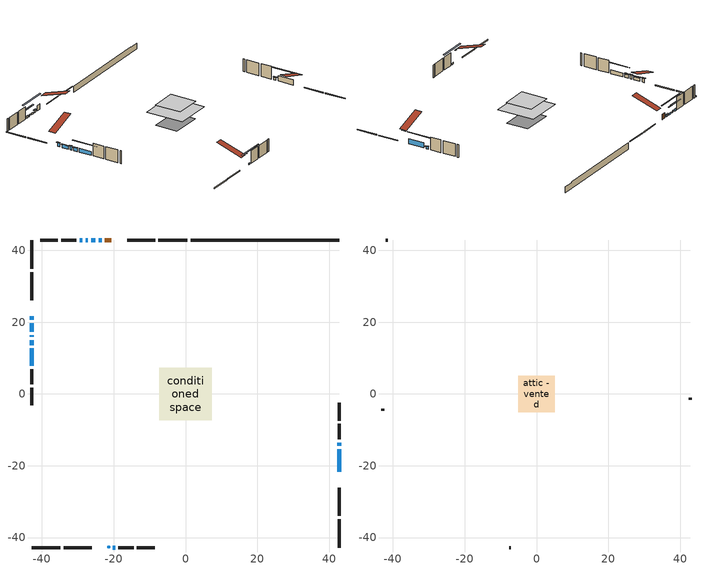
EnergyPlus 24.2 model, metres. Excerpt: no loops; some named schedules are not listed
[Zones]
conditioned space
 floor adiabatic (AdiabaticFloorConstruction): -7.29,-7.29 -7.29,7.29 7.29,7.29 7.29,-7.29 z3.05
 floor foundation (Slab1 construction): -6.03,-4.33 -6.03,4.33 6.03,4.33 6.03,-4.33 z-1.83
 wall outside (RimJoist1 construction): 0.51,42.9 -7.53,42.9 / -42.9,-42.9 -34.86,-42.9 / -42.9,42.9 -42.9,34.86 / 42.9,-42.9 42.9,-34.86 z0.61:0.91
 wall outside (RimJoist2 construction): -8.46,42.9 -16.23,42.9 / -33.93,-42.9 -26.16,-42.9 / -42.9,33.93 -42.9,26.16 / 42.9,-33.93 42.9,-26.16 z0.61:0.91
 wall outside (AdiabaticWallConstruction 1): -20.73,42.9 -22.45,42.9 z0.61:2.64
 wall outside (AdiabaticWallConstruction): 42.9,-21.65 42.9,-15.36 z0.61:2.64; 42.9,-14.43 42.9,-13.51 z0.61:1.53; -23.38,42.9 -24.15,42.9 / -28.71,42.9 -29.47,42.9 z0.61:1.43; -42.9,21.65 -42.9,20.69 / -42.9,16.39 -42.9,15.88 / -42.9,12.68 -42.9,7.85 z0.61:2.03; -42.9,19.76 -42.9,17.32 z0.61:1.83; -42.9,14.95 -42.9,13.61 z0.61:1.88; -25.07,42.9 -26.29,42.9 / -20.23,-42.9 -19.61,-42.9 z0.61:1.22; -27.22,42.9 -27.78,42.9 z0.61:1.32
 wall outside (Wall1 construction): -30.4,42.9 -34.63,42.9 / -18.69,-42.9 -14.45,-42.9 / -42.9,6.92 -42.9,2.68 / 42.9,-12.58 42.9,-8.35 z0.61:5.49
 wall outside (Wall2 construction): -35.56,42.9 -40.5,42.9 / -13.52,-42.9 -8.58,-42.9 / -42.9,1.76 -42.9,-3.19 / 42.9,-7.42 42.9,-2.48 z0.61:5.49
 wall foundation (FoundationWall1 construction): 1.44,42.9,-1.83 1.44,42.9,0.61 38.75,42.9,0.61 38.75,42.9,0.34 42.9,42.9,0.34 42.9,42.9,-1.83
 window (WindowConstruction): 42.9,-21.65 42.9,-15.36 z0.61:2.64
 window (WindowConstruction 4): 42.9,-14.43 42.9,-13.51 z0.61:1.52
 window (WindowConstruction 5): -23.38,42.9 -24.14,42.9 z0.61:1.42
 window (WindowConstruction 6): -42.9,21.65 -42.9,20.69 z0.61:2.03
 window (WindowConstruction 7): -42.9,19.76 -42.9,17.32 z0.61:1.83
 window (WindowConstruction 8): -42.9,16.39 -42.9,15.88 z0.61:2.03
 window (WindowConstruction 9): -42.9,14.95 -42.9,13.61 z0.61:1.88
 window (WindowConstruction 10): -25.07,42.9 -26.29,42.9 z0.61:1.22
 window (WindowConstruction 11): -20.22,-42.9 -19.62,-42.9 z0.61:1.22
 window (WindowConstruction 1): -27.22,42.9 -27.78,42.9 z0.61:1.32
 window (WindowConstruction 2): -28.71,42.9 -29.47,42.9 z0.61:1.42
 window (WindowConstruction 3): -42.9,12.68 -42.9,7.85 z0.61:2.03
 door (Door): -20.73,42.9 -22.45,42.9 z0.61:2.64
 ceiling adiabatic (AdiabaticFloorConstruction): 7.29,-7.29 7.29,7.29 -7.29,7.29 -7.29,-7.29 z3.05
 roof outside (AdiabaticRoofConstruction): -21.15,-42.9,5.49 -21.15,-42.42,5.65 -21.66,-42.42,5.65 -21.66,-42.9,5.49
 skylight (SkylightConstruction): -21.15,-42.9,5.49 -21.15,-42.42,5.64 -21.65,-42.42,5.64 -21.65,-42.9,5.49
attic - vented
 floor to conditioned space (Floor1 construction Reversed): -5.15,-5.15 -5.15,5.15 5.15,5.15 5.15,-5.15 z5.49
 wall outside (Wall3 construction): -41.43,42.9 -41.97,42.9 / -7.65,-42.9 -7.12,-42.9 / -42.9,-4.12 -42.9,-4.65 / 42.9,-1.55 42.9,-1.02 z0.61:5.49
 roof outside (Roof1 construction): -19.8,42.9,5.49 -19.8,32.87,8.83 -17.16,32.87,8.83 -17.16,42.9,5.49; -22.58,-42.9,5.49 -22.58,-32.87,8.83 -25.23,-32.87,8.83 -25.23,-42.9,5.49; -42.9,22.58,5.49 -32.87,22.58,8.83 -32.87,25.23,8.83 -42.9,25.23,5.49; 42.9,-22.58,5.49 32.87,-22.58,8.83 32.87,-25.23,8.83 42.9,-25.23,5.49
shading: 42.9,-12.72 42.9,-24.29 43.31,-24.29 43.31,-12.72 z5.28; 42.9,-13.31 42.9,-14.63 43.31,-14.63 43.31,-13.31 z1.73; -24.35,42.9 -23.18,42.9 -23.18,43.31 -24.35,43.31 z1.62; -42.9,20.49 -42.9,21.86 -43.31,21.86 -43.31,20.49 z2.23; -42.9,17.12 -42.9,19.96 -43.31,19.96 -43.31,17.12 z2.03; -42.9,15.68 -42.9,16.59 -43.31,16.59 -43.31,15.68 z2.23; -42.9,13.41 -42.9,15.15 -43.31,15.15 -43.31,13.41 z2.08; -31.42,42.9 -19.94,42.9 -19.94,43.31 -31.42,43.31 z6.35; -14.49,-42.9 -25.35,-42.9 -25.35,-43.31 -14.49,-43.31 z6.35; -30.42,42.9 -24.58,42.9 -24.58,43.31 -30.42,43.31 z3.96; -32.11,42.9 -26.07,42.9 -26.07,43.31 -32.11,43.31 z4.06; -42.9,5.21 -42.9,15.32 -43.31,15.32 -43.31,5.21 z4.67
[Building]
Building 1: Terrain=Suburbs
[Site:Location]
Toronto City Centre_ON: Latitude {deg}=43.63; Longitude {deg}=-79.39; Time Zone {hr}=-5; Elevation {m}=77; Keep Site Location Information=Yes
[Site:GroundTemperature:Shallow]
5.01852, 3.26908, 3.12898, 3.95918, 7.29196, 10.6092, 13.4851, 15.3069, 15.4617, 13.9799, 11.1774, 7.9619
[Site:WaterMainsTemperature]
Calculation Method=Schedule; Temperature Schedule=mains temperature schedule
[Material] Roughness=Rough; Thermal Absorptance=0.9
Name | Thickness {m} | Conductivity {W/m-K} | Density {kg/m3} | Specific Heat {J/kg-K} | Solar Absorptance | Visible Absorptance
asphalt or fiberglass shingles | 0.00635 | 0.162714 | 1121.4 | 1465.45 | 0.4 | 0.4
asphalt or fiberglass shingles 1 | 0.00635 | 0.162714 | 1121.4 | 1465.45 | 0.7 | 0.7
ceiling loosefill ins | 0.338667 | 0.0480833 | 16.02 | 1046.75 | 0.7 | 0.7
ceiling stud and cavity | 0.1397 | 0.131571 | 65.682 | 1177.47 | 0.7 | 0.7
concrete 4.0 in. | 0.1016 | 1.803125 | 2242.8 | 837.4 | 0.7 | 0.7
concrete 8.0 in. | 0.2032 | 1.803125 | 2242.8 | 837.4 | 0.7 | 0.7
door material | 0.04445 | 0.053851 | 512.64 | 1214.23 | 0.7 | 0.7
floor covering | 0.0127 | 0.0433444 | 54.468 | 1339.84 | 0.6 | 0.6
floor rigid ins; roof rigid ins; wall rigid ins | 0.512978 | 0.029427 | 32.04 | 1214.23 | 0.7 | 0.7
floor stud and cavity | 0.1397 | 1.75129 | 37.0049 | 1207.88 | 0.7 | 0.7
furniture material conditioned space 1 | 0.1524 | 0.115458 | 640.8 | 1214.23 | 0.6 | 0.6
gypsum board | 0.0127 | 0.160291 | 801 | 837.4 | 0.6 | 0.6
osb sheathing 0.5 in. | 0.0127 | 0.115458 | 512.64 | 1214.23 | 0.7 | 0.7
osb sheathing 0.75 in. | 0.01905 | 0.115458 | 512.64 | 1214.23 | 0.7 | 0.7
osb sheathing 2.0 in. | 0.0508 | 0.115458 | 512.64 | 1214.23 | 0.7 | 0.7
rim joist rigid ins | 0.051816 | 0.029427 | 32.04 | 1214.23 | 0.7 | 0.7
rim joist stud and cavity | 0.0508 | 0.0451784 | 125.044 | 1163.47 | 0.6 | 0.6
rim joist stud and cavity 1 | 0.0508 | 0.308293 | 125.044 | 1163.47 | 0.6 | 0.6
roof stud and cavity | 0.18415 | 1.78685 | 37.0049 | 1207.88 | 0.6 | 0.6
wall stud and cavity | 0.1397 | 0.0825581 | 139.0536 | 1170.24 | 0.7 | 0.7
wall stud and cavity 1 | 0.1397 | 0.0945631 | 139.0536 | 1170.24 | 0.7 | 0.7
wall stud and cavity 2 | 0.0889 | 6.9971 | 50.32683 | 1063.81 | 0.6 | 0.6
wall stud and cavity 3 | 0.0889 | 0.380278 | 52.3479 | 1209.89 | 0.7 | 0.7
wall stud and cavity 4 | 0.0889 | 0.391764 | 83.0341 | 1211.67 | 0.7 | 0.7
wood siding | 0.0254 | 0.102417 | 544.68 | 1172.36 | 0.4 | 0.4
wood siding 1 | 0.00254 | 0.102417 | 544.68 | 1172.36 | 0.4 | 0.4
wood siding 2; wood siding 3; wood siding 4 | 0.0254 | 0.102417 | 544.68 | 1172.36 | 0.7 | 0.7
[WindowMaterial:SimpleGlazingSystem]
Name | U-Factor {W/m2-K} | Solar Heat Gain Coefficient
SkylightMaterial | 5.78302 | 0.6866
WindowMaterial | 2.01569 | 0.67
WindowMaterial 1 | 2.3717 | 0.55
WindowMaterial 2 | 2.28426 | 0.58
WindowMaterial 3 | 2.16786 | 0.62
WindowMaterial 4 | 2.234293 | 0.59
WindowMaterial 5 | 2.15139 | 0.62
WindowMaterial 6 | 2.31719 | 0.57
WindowMaterial 7 | 2.13436 | 0.63
WindowMaterial 8 | 3.304596 | 0.58
[Construction]
AdiabaticFloorConstruction: floor stud and cavity, floor rigid ins, osb sheathing 0.75 in., floor covering
AdiabaticRoofConstruction: asphalt or fiberglass shingles 1, roof rigid ins, osb sheathing 0.75 in., roof stud and cavity
AdiabaticWallConstruction: wood siding 3, wall rigid ins, wall stud and cavity 3, gypsum board
AdiabaticWallConstruction 1: wood siding 4, wall rigid ins, wall stud and cavity 3, gypsum board
Door: door material
Floor1 construction Reversed: gypsum board, ceiling stud and cavity, ceiling loosefill ins
FoundationWall1 construction: concrete 8.0 in.
furniture construction conditioned space 1: furniture material conditioned space 1
PartitionWallConstruction: gypsum board, wall stud and cavity 4, gypsum board
RimJoist1 construction: wood siding 2, osb sheathing 2.0 in., rim joist stud and cavity
RimJoist2 construction: wood siding 2, rim joist rigid ins, osb sheathing 2.0 in., rim joist stud and cavity 1
Roof1 construction: asphalt or fiberglass shingles
SkylightConstruction: SkylightMaterial
Slab1 construction: concrete 4.0 in.
Wall1 construction: wood siding, osb sheathing 0.5 in., wall stud and cavity, gypsum board
Wall2 construction: wood siding, osb sheathing 0.5 in., wall stud and cavity 1, gypsum board
Wall3 construction: wood siding 1, wall stud and cavity 2
WindowConstruction: WindowMaterial
WindowConstruction 1: WindowMaterial 1
WindowConstruction 10; WindowConstruction 11: WindowMaterial 8
WindowConstruction 2; WindowConstruction 5: WindowMaterial 2
WindowConstruction 3; WindowConstruction 6: WindowMaterial 3
WindowConstruction 4: WindowMaterial 4
WindowConstruction 7: WindowMaterial 5
WindowConstruction 8: WindowMaterial 6
WindowConstruction 9: WindowMaterial 7
[Zone] Multiplier=1; Part of Total Floor Area=Yes
Name | Volume {m3}
attic - vented | 57.7466
conditioned space | 827.2
[Space]
Name | Zone | Volume {m3}
attic - vented 1 | attic - vented | 57.7466
conditioned space 1 | conditioned space | 827.2
[ZoneInfiltration:EffectiveLeakageArea]
infil attic - vented 1: Zone or Space=attic - vented 1; Schedule=Always On Discrete; Effective Air Leakage Area {cm2}=4464.43; Stack Coefficient=0.000571614; Wind Coefficient=1.61537e-05
[ZoneMixing]
whole house fan mix: Zone or Space=attic - vented; Schedule=Always On Continuous; Design Flow Rate Calculation Method=Flow/Zone; Design Flow Rate {m3/s}=0; Source Zone or Space=conditioned space
[SurfaceProperty:ExposedFoundationPerimeter]
Slab1: Exposed Perimeter Calculation Method=TotalExposedPerimeter; Total Exposed Perimeter {m}=41.454
[InternalMass] Zone or ZoneList=conditioned space; Space or SpaceList=conditioned space 1
Name | Construction | Surface Area {m2}
furniture mass conditioned space 1 | furniture construction conditioned space 1 | 126.848
partition wall mass | PartitionWallConstruction | 317.12
[Lights]
interior lighting: Zone or ZoneList or Space or SpaceList=conditioned space 1; Schedule=interior lighting schedule; Design Level Calculation Method=LightingLevel; Lighting Level {W}=343.2; Return Air Fraction=0; Fraction Radiant=0.6; Fraction Visible=0.2; Fraction Replaceable=1
[People]
occupants: Zone or ZoneList or Space or SpaceList=conditioned space 1; Number of People Schedule=occupants schedule; Number of People Calculation Method=People; Number of People=3; Fraction Radiant=0.314171; Sensible Heat Fraction=0.56303; Activity Level Schedule=occupants activity schedule; Carbon Dioxide Generation Rate {m3/s-W}=0; Enable ASHRAE 55 Comfort Warnings=No; Mean Radiant Temperature Calculation Type=EnclosureAveraged
[ElectricEquipment] Zone or ZoneList or Space or SpaceList=conditioned space 1; Design Level Calculation Method=EquipmentLevel
Name | Schedule | Design Level {W} | Fraction Latent | Fraction Radiant | Fraction Lost
clothes dryer | clothes dryer schedule | 140.772 | 0.015 | 0.081 | 0.85
clothes washer | clothes washer schedule | 32.1985 | 0.03 | 0.162 | 0.7
cooking range | cooking range schedule | 215.147 | 0.08 | 0.432 | 0.2
dishwasher | dishwasher schedule | 66.8632 | 0.3 | 0.18 | 0.4
fridge | fridge schedule | 72.9452 | 0 | 0.6 | 0
mech vent bath fan 0 | mech vent bath fan 0 schedule | 50.2 | 0 | 0 | 1
mech vent bath fan 1 | mech vent bath fan 1 schedule | 50.2 | 0 | 0 | 1
mech vent bath fan 2 | mech vent bath fan 2 schedule | 50.2 | 0 | 0 | 1
mech vent house fan | mech vent house fan schedule | 0 | 0 | 0 | 1
mech vent house fan cfis | mech vent house fan cfis schedule | 0 | 0 | 0 | 0
mech vent range fan 0 | mech vent range fan 0 schedule | 57 | 0 | 0 | 1
misc plug loads | misc plug loads schedule | 494.7 | 0.045 | 0.513 | 0.1
whole house fan | Always On Discrete | 0 | 0 | 0 | 1
[OtherEquipment] Zone or ZoneList or Space or SpaceList=conditioned space 1; Design Level Calculation Method=EquipmentLevel
Name | Fuel Type | Schedule | Design Level {W} | Fraction Latent | Fraction Radiant | Fraction Lost
clothes dryer 1 | Electricity | clothes dryer schedule | 0 | 0.015 | 0.081 | 0.85
cooking range 1 | Electricity | cooking range schedule | 0 | 0.08 | 0.432 | 0.2
general water use latent | None | general water use schedule | 62.594 | 1 | 0 | 0
general water use sensible | None | general water use schedule | -61.6891 | 0 | 0.6 | 0
mech vent house fan latent load | None | Always On Discrete | 0 | 1 | 0 | 0
mech vent house fan sensible load | None | Always On Discrete | 0 | 0 | 0 | 0
water heater energy adjustment1 | NaturalGas | Always On Discrete | 0.01 | 0 | 0 | 1
[ZoneInfiltration:DesignFlowRate] Zone or ZoneList or Space or SpaceList=conditioned space 1; Schedule=Always On Discrete; Design Flow Rate Calculation Method=Flow/Zone; Design Flow Rate {m3/s}=0
infil flow; natural vent flow; whole house fan flow
[Foundation:Kiva]
Foundation Kiva 1: Initial Indoor Air Temperature {C}=18; Wall Height Above Grade {m}=0.609996; Wall Depth Below Slab {m}=0.2032
[Foundation:Kiva:Settings]
Soil Conductivity {W/m-K}=0.849921; Soil Density {kg/m3}=1842.3; Soil Specific Heat {J/kg-K}=418.7; Ground Solar Absorptivity=0.9; Ground Thermal Absorptivity=0.9; Ground Surface Roughness {m}=0.03; Far-Field Width {m}=40; Deep-Ground Boundary Condition=ZeroFlux; Deep-Ground Depth {m}=40; Minimum Cell Dimension {m}=0.2; Maximum Cell Growth Coefficient=3; Simulation Timestep=Timestep
[Exterior:Lights]
exterior lighting: Schedule=exterior lighting schedule; Design Level {W}=75.6
[Schedule:Constant]
Name | Hourly Value
Always On Continuous; mech vent house fan schedule; mech vent house fan cfis schedule; Always On Discrete | 1
occupants activity schedule | 117.228
fridge schedule | 0
[Schedule:Week:Daily]
interior lighting schedule Week Rule - Jan1-Jan27: interior lighting schedule day, interior lighting schedule day, interior lighting schedule day, interior lighting schedule day, interior lighting schedule day, interior lighting schedule day, interior lighting schedule day, interior lighting schedule default day, interior lighting schedule default day, interior lighting schedule default day, interior lighting schedule default day, interior lighting schedule default day
interior lighting schedule Week Rule - Jan28-Feb3: interior lighting schedule day, interior lighting schedule day, interior lighting schedule day, interior lighting schedule day, interior lighting schedule day 1, interior lighting schedule day 1, interior lighting schedule day 1, interior lighting schedule default day, interior lighting schedule default day, interior lighting schedule default day, interior lighting schedule default day, interior lighting schedule default day
interior lighting schedule Week Rule - Feb4-Feb24: interior lighting schedule day 1, interior lighting schedule day 1, interior lighting schedule day 1, interior lighting schedule day 1, interior lighting schedule day 1, interior lighting schedule day 1, interior lighting schedule day 1, interior lighting schedule default day, interior lighting schedule default day, interior lighting schedule default day, interior lighting schedule default day, interior lighting schedule default day
interior lighting schedule Week Rule - Feb25-Mar3: interior lighting schedule day 1, interior lighting schedule day 1, interior lighting schedule day 1, interior lighting schedule day 1, interior lighting schedule day 2, interior lighting schedule day 2, interior lighting schedule day 2, interior lighting schedule default day, interior lighting schedule default day, interior lighting schedule default day, interior lighting schedule default day, interior lighting schedule default day
interior lighting schedule Week Rule - Mar4-Mar31: interior lighting schedule day 2, interior lighting schedule day 2, interior lighting schedule day 2, interior lighting schedule day 2, interior lighting schedule day 2, interior lighting schedule day 2, interior lighting schedule day 2, interior lighting schedule default day, interior lighting schedule default day, interior lighting schedule default day, interior lighting schedule default day, interior lighting schedule default day
interior lighting schedule Week Rule - Apr1-Apr28: interior lighting schedule day 3, interior lighting schedule day 3, interior lighting schedule day 3, interior lighting schedule day 3, interior lighting schedule day 3, interior lighting schedule day 3, interior lighting schedule day 3, interior lighting schedule default day, interior lighting schedule default day, interior lighting schedule default day, interior lighting schedule default day, interior lighting schedule default day
interior lighting schedule Week Rule - Apr29-May5: interior lighting schedule day 3, interior lighting schedule day 3, interior lighting schedule day 4, interior lighting schedule day 4, interior lighting schedule day 4, interior lighting schedule day 4, interior lighting schedule day 4, interior lighting schedule default day, interior lighting schedule default day, interior lighting schedule default day, interior lighting schedule default day, interior lighting schedule default day
interior lighting schedule Week Rule - May6-May26: interior lighting schedule day 4, interior lighting schedule day 4, interior lighting schedule day 4, interior lighting schedule day 4, interior lighting schedule day 4, interior lighting schedule day 4, interior lighting schedule day 4, interior lighting schedule default day, interior lighting schedule default day, interior lighting schedule default day, interior lighting schedule default day, interior lighting schedule default day
interior lighting schedule Week Rule - May27-Jun2: interior lighting schedule day 4, interior lighting schedule day 4, interior lighting schedule day 4, interior lighting schedule day 4, interior lighting schedule day 4, interior lighting schedule day 5, interior lighting schedule day 5, interior lighting schedule default day, interior lighting schedule default day, interior lighting schedule default day, interior lighting schedule default day, interior lighting schedule default day
interior lighting schedule Week Rule - Jun3-Jun30: interior lighting schedule day 5, interior lighting schedule day 5, interior lighting schedule day 5, interior lighting schedule day 5, interior lighting schedule day 5, interior lighting schedule day 5, interior lighting schedule day 5, interior lighting schedule default day, interior lighting schedule default day, interior lighting schedule default day, interior lighting schedule default day, interior lighting schedule default day
interior lighting schedule Week Rule - Jul1-Jul28: interior lighting schedule day 6, interior lighting schedule day 6, interior lighting schedule day 6, interior lighting schedule day 6, interior lighting schedule day 6, interior lighting schedule day 6, interior lighting schedule day 6, interior lighting schedule default day, interior lighting schedule default day, interior lighting schedule default day, interior lighting schedule default day, interior lighting schedule default day
interior lighting schedule Week Rule - Jul29-Aug4: interior lighting schedule day 6, interior lighting schedule day 6, interior lighting schedule day 6, interior lighting schedule day 7, interior lighting schedule day 7, interior lighting schedule day 7, interior lighting schedule day 7, interior lighting schedule default day, interior lighting schedule default day, interior lighting schedule default day, interior lighting schedule default day, interior lighting schedule default day
interior lighting schedule Week Rule - Aug5-Aug25: interior lighting schedule day 7, interior lighting schedule day 7, interior lighting schedule day 7, interior lighting schedule day 7, interior lighting schedule day 7, interior lighting schedule day 7, interior lighting schedule day 7, interior lighting schedule default day, interior lighting schedule default day, interior lighting schedule default day, interior lighting schedule default day, interior lighting schedule default day
interior lighting schedule Week Rule - Aug26-Sep1: interior lighting schedule day 7, interior lighting schedule day 7, interior lighting schedule day 7, interior lighting schedule day 7, interior lighting schedule day 7, interior lighting schedule day 7, interior lighting schedule day 8, interior lighting schedule default day, interior lighting schedule default day, interior lighting schedule default day, interior lighting schedule default day, interior lighting schedule default day
interior lighting schedule Week Rule - Sep2-Sep29: interior lighting schedule day 8, interior lighting schedule day 8, interior lighting schedule day 8, interior lighting schedule day 8, interior lighting schedule day 8, interior lighting schedule day 8, interior lighting schedule day 8, interior lighting schedule default day, interior lighting schedule default day, interior lighting schedule default day, interior lighting schedule default day, interior lighting schedule default day
interior lighting schedule Week Rule - Sep30-Oct6: interior lighting schedule day 8, interior lighting schedule day 9, interior lighting schedule day 9, interior lighting schedule day 9, interior lighting schedule day 9, interior lighting schedule day 9, interior lighting schedule day 9, interior lighting schedule default day, interior lighting schedule default day, interior lighting schedule default day, interior lighting schedule default day, interior lighting schedule default day
interior lighting schedule Week Rule - Oct7-Oct27: interior lighting schedule day 9, interior lighting schedule day 9, interior lighting schedule day 9, interior lighting schedule day 9, interior lighting schedule day 9, interior lighting schedule day 9, interior lighting schedule day 9, interior lighting schedule default day, interior lighting schedule default day, interior lighting schedule default day, interior lighting schedule default day, interior lighting schedule default day
interior lighting schedule Week Rule - Oct28-Nov3: interior lighting schedule day 9, interior lighting schedule day 9, interior lighting schedule day 9, interior lighting schedule day 9, interior lighting schedule day 10, interior lighting schedule day 10, interior lighting schedule day 10, interior lighting schedule default day, interior lighting schedule default day, interior lighting schedule default day, interior lighting schedule default day, interior lighting schedule default day
interior lighting schedule Week Rule - Nov4-Nov24: interior lighting schedule day 10, interior lighting schedule day 10, interior lighting schedule day 10, interior lighting schedule day 10, interior lighting schedule day 10, interior lighting schedule day 10, interior lighting schedule day 10, interior lighting schedule default day, interior lighting schedule default day, interior lighting schedule default day, interior lighting schedule default day, interior lighting schedule default day
interior lighting schedule Week Rule - Nov25-Dec1: interior lighting schedule day 10, interior lighting schedule day 10, interior lighting schedule day 10, interior lighting schedule day 10, interior lighting schedule day 10, interior lighting schedule day 10, interior lighting schedule day 11, interior lighting schedule default day, interior lighting schedule default day, interior lighting schedule default day, interior lighting schedule default day, interior lighting schedule default day
interior lighting schedule Week Rule - Dec2-Dec31: interior lighting schedule day 11, interior lighting schedule day 11, interior lighting schedule day 11, interior lighting schedule day 11, interior lighting schedule day 11, interior lighting schedule day 11, interior lighting schedule day 11, interior lighting schedule default day, interior lighting schedule default day, interior lighting schedule default day, interior lighting schedule default day, interior lighting schedule default day
occupants schedule Week Rule - Jan1-Dec31: occupants schedule day, occupants schedule day, occupants schedule day, occupants schedule day, occupants schedule day, occupants schedule day, occupants schedule day, occupants schedule default day, occupants schedule default day, occupants schedule default day, occupants schedule default day, occupants schedule default day
clothes dryer schedule Week Rule - Jan1-Dec31: clothes dryer schedule day, clothes dryer schedule day, clothes dryer schedule day, clothes dryer schedule day, clothes dryer schedule day, clothes dryer schedule day, clothes dryer schedule day, clothes dryer schedule default day, clothes dryer schedule default day, clothes dryer schedule default day, clothes dryer schedule default day, clothes dryer schedule default day
clothes washer schedule Week Rule - Jan1-Dec31: clothes washer schedule day, clothes washer schedule day, clothes washer schedule day, clothes washer schedule day, clothes washer schedule day, clothes washer schedule day, clothes washer schedule day, clothes washer schedule default day, clothes washer schedule default day, clothes washer schedule default day, clothes washer schedule default day, clothes washer schedule default day
cooking range schedule Week Rule - Jan1-Dec31: cooking range schedule day, cooking range schedule day, cooking range schedule day, cooking range schedule day, cooking range schedule day, cooking range schedule day, cooking range schedule day, cooking range schedule default day, cooking range schedule default day, cooking range schedule default day, cooking range schedule default day, cooking range schedule default day
dishwasher schedule Week Rule - Jan1-Dec31: dishwasher schedule day, dishwasher schedule day, dishwasher schedule day, dishwasher schedule day, dishwasher schedule day, dishwasher schedule day, dishwasher schedule day, dishwasher schedule default day, dishwasher schedule default day, dishwasher schedule default day, dishwasher schedule default day, dishwasher schedule default day
mech vent bath fan 0 schedule Week Rule - Jan1-Dec31: mech vent bath fan 0 schedule day, mech vent bath fan 0 schedule day, mech vent bath fan 0 schedule day, mech vent bath fan 0 schedule day, mech vent bath fan 0 schedule day, mech vent bath fan 0 schedule day, mech vent bath fan 0 schedule day, mech vent bath fan 0 schedule default day, mech vent bath fan 0 schedule default day, mech vent bath fan 0 schedule default day, mech vent bath fan 0 schedule default day, mech vent bath fan 0 schedule default day
mech vent bath fan 1 schedule Week Rule - Jan1-Dec31: mech vent bath fan 1 schedule day, mech vent bath fan 1 schedule day, mech vent bath fan 1 schedule day, mech vent bath fan 1 schedule day, mech vent bath fan 1 schedule day, mech vent bath fan 1 schedule day, mech vent bath fan 1 schedule day, mech vent bath fan 1 schedule default day, mech vent bath fan 1 schedule default day, mech vent bath fan 1 schedule default day, mech vent bath fan 1 schedule default day, mech vent bath fan 1 schedule default day
mech vent bath fan 2 schedule Week Rule - Jan1-Dec31: mech vent bath fan 2 schedule day, mech vent bath fan 2 schedule day, mech vent bath fan 2 schedule day, mech vent bath fan 2 schedule day, mech vent bath fan 2 schedule day, mech vent bath fan 2 schedule day, mech vent bath fan 2 schedule day, mech vent bath fan 2 schedule default day, mech vent bath fan 2 schedule default day, mech vent bath fan 2 schedule default day, mech vent bath fan 2 schedule default day, mech vent bath fan 2 schedule default day
mech vent range fan 0 schedule Week Rule - Jan1-Dec31: mech vent range fan 0 schedule day, mech vent range fan 0 schedule day, mech vent range fan 0 schedule day, mech vent range fan 0 schedule day, mech vent range fan 0 schedule day, mech vent range fan 0 schedule day, mech vent range fan 0 schedule day, mech vent range fan 0 schedule default day, mech vent range fan 0 schedule default day, mech vent range fan 0 schedule default day, mech vent range fan 0 schedule default day, mech vent range fan 0 schedule default day
misc plug loads schedule Week Rule - Jan1-Dec31: misc plug loads schedule day, misc plug loads schedule day, misc plug loads schedule day, misc plug loads schedule day, misc plug loads schedule day, misc plug loads schedule day, misc plug loads schedule day, misc plug loads schedule default day, misc plug loads schedule default day, misc plug loads schedule default day, misc plug loads schedule default day, misc plug loads schedule default day
general water use schedule Week Rule - Jan1-Dec31: general water use schedule day, general water use schedule day, general water use schedule day, general water use schedule day, general water use schedule day, general water use schedule day, general water use schedule day, general water use schedule default day, general water use schedule default day, general water use schedule default day, general water use schedule default day, general water use schedule default day
exterior lighting schedule Week Rule - Jan1-Jan27: exterior lighting schedule day, exterior lighting schedule day, exterior lighting schedule day, exterior lighting schedule day, exterior lighting schedule day, exterior lighting schedule day, exterior lighting schedule day, exterior lighting schedule default day, exterior lighting schedule default day, exterior lighting schedule default day, exterior lighting schedule default day, exterior lighting schedule default day
exterior lighting schedule Week Rule - Jan28-Feb3: exterior lighting schedule day, exterior lighting schedule day, exterior lighting schedule day, exterior lighting schedule day, exterior lighting schedule day 1, exterior lighting schedule day 1, exterior lighting schedule day 1, exterior lighting schedule default day, exterior lighting schedule default day, exterior lighting schedule default day, exterior lighting schedule default day, exterior lighting schedule default day
exterior lighting schedule Week Rule - Feb4-Feb24: exterior lighting schedule day 1, exterior lighting schedule day 1, exterior lighting schedule day 1, exterior lighting schedule day 1, exterior lighting schedule day 1, exterior lighting schedule day 1, exterior lighting schedule day 1, exterior lighting schedule default day, exterior lighting schedule default day, exterior lighting schedule default day, exterior lighting schedule default day, exterior lighting schedule default day
exterior lighting schedule Week Rule - Feb25-Mar3: exterior lighting schedule day 1, exterior lighting schedule day 1, exterior lighting schedule day 1, exterior lighting schedule day 1, exterior lighting schedule day 2, exterior lighting schedule day 2, exterior lighting schedule day 2, exterior lighting schedule default day, exterior lighting schedule default day, exterior lighting schedule default day, exterior lighting schedule default day, exterior lighting schedule default day
exterior lighting schedule Week Rule - Mar4-Mar31: exterior lighting schedule day 2, exterior lighting schedule day 2, exterior lighting schedule day 2, exterior lighting schedule day 2, exterior lighting schedule day 2, exterior lighting schedule day 2, exterior lighting schedule day 2, exterior lighting schedule default day, exterior lighting schedule default day, exterior lighting schedule default day, exterior lighting schedule default day, exterior lighting schedule default day
exterior lighting schedule Week Rule - Apr1-Apr28: exterior lighting schedule day 3, exterior lighting schedule day 3, exterior lighting schedule day 3, exterior lighting schedule day 3, exterior lighting schedule day 3, exterior lighting schedule day 3, exterior lighting schedule day 3, exterior lighting schedule default day, exterior lighting schedule default day, exterior lighting schedule default day, exterior lighting schedule default day, exterior lighting schedule default day
exterior lighting schedule Week Rule - Apr29-May5: exterior lighting schedule day 3, exterior lighting schedule day 3, exterior lighting schedule day 4, exterior lighting schedule day 4, exterior lighting schedule day 4, exterior lighting schedule day 4, exterior lighting schedule day 4, exterior lighting schedule default day, exterior lighting schedule default day, exterior lighting schedule default day, exterior lighting schedule default day, exterior lighting schedule default day
exterior lighting schedule Week Rule - May6-May26: exterior lighting schedule day 4, exterior lighting schedule day 4, exterior lighting schedule day 4, exterior lighting schedule day 4, exterior lighting schedule day 4, exterior lighting schedule day 4, exterior lighting schedule day 4, exterior lighting schedule default day, exterior lighting schedule default day, exterior lighting schedule default day, exterior lighting schedule default day, exterior lighting schedule default day
exterior lighting schedule Week Rule - May27-Jun2: exterior lighting schedule day 4, exterior lighting schedule day 4, exterior lighting schedule day 4, exterior lighting schedule day 4, exterior lighting schedule day 4, exterior lighting schedule day 5, exterior lighting schedule day 5, exterior lighting schedule default day, exterior lighting schedule default day, exterior lighting schedule default day, exterior lighting schedule default day, exterior lighting schedule default day
exterior lighting schedule Week Rule - Jun3-Jun30: exterior lighting schedule day 5, exterior lighting schedule day 5, exterior lighting schedule day 5, exterior lighting schedule day 5, exterior lighting schedule day 5, exterior lighting schedule day 5, exterior lighting schedule day 5, exterior lighting schedule default day, exterior lighting schedule default day, exterior lighting schedule default day, exterior lighting schedule default day, exterior lighting schedule default day
exterior lighting schedule Week Rule - Jul1-Jul28: exterior lighting schedule day 6, exterior lighting schedule day 6, exterior lighting schedule day 6, exterior lighting schedule day 6, exterior lighting schedule day 6, exterior lighting schedule day 6, exterior lighting schedule day 6, exterior lighting schedule default day, exterior lighting schedule default day, exterior lighting schedule default day, exterior lighting schedule default day, exterior lighting schedule default day
exterior lighting schedule Week Rule - Jul29-Aug4: exterior lighting schedule day 6, exterior lighting schedule day 6, exterior lighting schedule day 6, exterior lighting schedule day 7, exterior lighting schedule day 7, exterior lighting schedule day 7, exterior lighting schedule day 7, exterior lighting schedule default day, exterior lighting schedule default day, exterior lighting schedule default day, exterior lighting schedule default day, exterior lighting schedule default day
exterior lighting schedule Week Rule - Aug5-Aug25: exterior lighting schedule day 7, exterior lighting schedule day 7, exterior lighting schedule day 7, exterior lighting schedule day 7, exterior lighting schedule day 7, exterior lighting schedule day 7, exterior lighting schedule day 7, exterior lighting schedule default day, exterior lighting schedule default day, exterior lighting schedule default day, exterior lighting schedule default day, exterior lighting schedule default day
[Schedule:Year]
interior lighting schedule: interior lighting schedule Week Rule - Jan1-Jan27, 1, 1, 1, 27, interior lighting schedule Week Rule - Jan28-Feb3, 1, 28, 2, 3, interior lighting schedule Week Rule - Feb4-Feb24, 2, 4, 2, 24, interior lighting schedule Week Rule - Feb25-Mar3, 2, 25, 3, 3, interior lighting schedule Week Rule - Mar4-Mar31, 3, 4, 3, 31, interior lighting schedule Week Rule - Apr1-Apr28, 4, 1, 4, 28, interior lighting schedule Week Rule - Apr29-May5, 4, 29, 5, 5, interior lighting schedule Week Rule - May6-May26, 5, 6, 5, 26, interior lighting schedule Week Rule - May27-Jun2, 5, 27, 6, 2, interior lighting schedule Week Rule - Jun3-Jun30, 6, 3, 6, 30, interior lighting schedule Week Rule - Jul1-Jul28, 7, 1, 7, 28, interior lighting schedule Week Rule - Jul29-Aug4, 7, 29, 8, 4, interior lighting schedule Week Rule - Aug5-Aug25, 8, 5, 8, 25, interior lighting schedule Week Rule - Aug26-Sep1, 8, 26, 9, 1, interior lighting schedule Week Rule - Sep2-Sep29, 9, 2, 9, 29, interior lighting schedule Week Rule - Sep30-Oct6, 9, 30, 10, 6, interior lighting schedule Week Rule - Oct7-Oct27, 10, 7, 10, 27, interior lighting schedule Week Rule - Oct28-Nov3, 10, 28, 11, 3, interior lighting schedule Week Rule - Nov4-Nov24, 11, 4, 11, 24, interior lighting schedule Week Rule - Nov25-Dec1, 11, 25, 12, 1, interior lighting schedule Week Rule - Dec2-Dec31, 12, 2, 12, 31
occupants schedule: occupants schedule Week Rule - Jan1-Dec31, 1, 1, 12, 31
clothes dryer schedule: clothes dryer schedule Week Rule - Jan1-Dec31, 1, 1, 12, 31
clothes washer schedule: clothes washer schedule Week Rule - Jan1-Dec31, 1, 1, 12, 31
cooking range schedule: cooking range schedule Week Rule - Jan1-Dec31, 1, 1, 12, 31
dishwasher schedule: dishwasher schedule Week Rule - Jan1-Dec31, 1, 1, 12, 31
mech vent bath fan 0 schedule: mech vent bath fan 0 schedule Week Rule - Jan1-Dec31, 1, 1, 12, 31
mech vent bath fan 1 schedule: mech vent bath fan 1 schedule Week Rule - Jan1-Dec31, 1, 1, 12, 31
mech vent bath fan 2 schedule: mech vent bath fan 2 schedule Week Rule - Jan1-Dec31, 1, 1, 12, 31
mech vent range fan 0 schedule: mech vent range fan 0 schedule Week Rule - Jan1-Dec31, 1, 1, 12, 31
misc plug loads schedule: misc plug loads schedule Week Rule - Jan1-Dec31, 1, 1, 12, 31
general water use schedule: general water use schedule Week Rule - Jan1-Dec31, 1, 1, 12, 31
exterior lighting schedule: exterior lighting schedule Week Rule - Jan1-Jan27, 1, 1, 1, 27, exterior lighting schedule Week Rule - Jan28-Feb3, 1, 28, 2, 3, exterior lighting schedule Week Rule - Feb4-Feb24, 2, 4, 2, 24, exterior lighting schedule Week Rule - Feb25-Mar3, 2, 25, 3, 3, exterior lighting schedule Week Rule - Mar4-Mar31, 3, 4, 3, 31, exterior lighting schedule Week Rule - Apr1-Apr28, 4, 1, 4, 28, exterior lighting schedule Week Rule - Apr29-May5, 4, 29, 5, 5, exterior lighting schedule Week Rule - May6-May26, 5, 6, 5, 26, exterior lighting schedule Week Rule - May27-Jun2, 5, 27, 6, 2, exterior lighting schedule Week Rule - Jun3-Jun30, 6, 3, 6, 30, exterior lighting schedule Week Rule - Jul1-Jul28, 7, 1, 7, 28, exterior lighting schedule Week Rule - Jul29-Aug4, 7, 29, 8, 4, exterior lighting schedule Week Rule - Aug5-Aug25, 8, 5, 8, 25, exterior lighting schedule Week Rule - Aug26-Sep1, 8, 26, 9, 1, exterior lighting schedule Week Rule - Sep2-Sep29, 9, 2, 9, 29, exterior lighting schedule Week Rule - Sep30-Oct6, 9, 30, 10, 6, exterior lighting schedule Week Rule - Oct7-Oct27, 10, 7, 10, 27, exterior lighting schedule Week Rule - Oct28-Nov3, 10, 28, 11, 3, exterior lighting schedule Week Rule - Nov4-Nov24, 11, 4, 11, 24, exterior lighting schedule Week Rule - Nov25-Dec1, 11, 25, 12, 1, exterior lighting schedule Week Rule - Dec2-Dec31, 12, 2, 12, 31
[Schedule:Compact]
mains temperature schedule: Through: 01/01, For: AllDays, Until: 24:00, 8.80333, Through: 01/02, For: AllDays, Until: 24:00, 8.74333, Through: 01/03, For: AllDays, Until: 24:00, 8.68389, Through: 01/04, For: AllDays, Until: 24:00, 8.62611, Through: 01/05, For: AllDays, Until: 24:00, 8.56944, Through: 01/06, For: AllDays, Until: 24:00, 8.51389, Through: 01/07, For: AllDays, Until: 24:00, 8.45944, Through: 01/08, For: AllDays, Until: 24:00, 8.40611, Through: 01/09, For: AllDays, Until: 24:00, 8.35389, Through: 01/10, For: AllDays, Until: 24:00, 8.30278, Through: 01/11, For: AllDays, Until: 24:00, 8.25333, Through: 01/12, For: AllDays, Until: 24:00, 8.205, Through: 01/13, For: AllDays, Until: 24:00, 8.15778, Through: 01/14, For: AllDays, Until: 24:00, 8.11222, Through: 01/15, For: AllDays, Until: 24:00, 8.06778, Through: 01/16, For: AllDays, Until: 24:00, 8.02444, Through: 01/17, For: AllDays, Until: 24:00, 7.98222, Through: 01/18, For: AllDays, Until: 24:00, 7.94167, Through: 01/19, For: AllDays, Until: 24:00, 7.90222, Through: 01/20, For: AllDays, Until: 24:00, 7.86444, Through: 01/21, For: AllDays, Until: 24:00, 7.82778, Through: 01/22, For: AllDays, Until: 24:00, 7.79278, Through: 01/23, For: AllDays, Until: 24:00, 7.75889, Through: 01/24, For: AllDays, Until: 24:00, 7.72667, Through: 01/25, For: AllDays, Until: 24:00, 7.69556, Through: 01/26, For: AllDays, Until: 24:00, 7.66611, Through: 01/27, For: AllDays, Until: 24:00, 7.63778, Through: 01/28, For: AllDays, Until: 24:00, 7.61111, Through: 01/29, For: AllDays, Until: 24:00, 7.58556, Through: 01/30, For: AllDays, Until: 24:00, 7.56167, Through: 01/31, For: AllDays, Until: 24:00, 7.53944, Through: 02/01, For: AllDays, Until: 24:00, 7.51833, Through: 02/02, For: AllDays, Until: 24:00, 7.49889, Through: 02/03, For: AllDays, Until: 24:00, 7.48111, Through: 02/04, For: AllDays, Until: 24:00, 7.46444, Through: 02/05, For: AllDays, Until: 24:00, 7.44944, Through: 02/06, For: AllDays, Until: 24:00, 7.43556, Through: 02/07, For: AllDays, Until: 24:00, 7.42333, Through: 02/08, For: AllDays, Until: 24:00, 7.41278, Through: 02/09, For: AllDays, Until: 24:00, 7.40389, Through: 02/10, For: AllDays, Until: 24:00, 7.39611, Through: 02/11, For: AllDays, Until: 24:00, 7.39, Through: 02/12, For: AllDays, Until: 24:00, 7.38556, Through: 02/13, For: AllDays, Until: 24:00, 7.38222, Through: 02/14, For: AllDays, Until: 24:00, 7.38056, Through: 02/15, For: AllDays, Until: 24:00, 7.38056, Through: 02/16, For: AllDays, Until: 24:00, 7.38222, Through: 02/17, For: AllDays, Until: 24:00, 7.385, Through: 02/18, For: AllDays, Until: 24:00, 7.38944, Through: 02/19, For: AllDays, Until: 24:00, 7.395, Through: 02/20, For: AllDays, Until: 24:00, 7.40278, Through: 02/21, For: AllDays, Until: 24:00, 7.41167, Through: 02/22, For: AllDays, Until: 24:00, 7.42222, Through: 02/23, For: AllDays, Until: 24:00, 7.43389, Through: 02/24, For: AllDays, Until: 24:00, 7.44722, Through: 02/25, For: AllDays, Until: 24:00, 7.46222, Through: 02/26, For: AllDays, Until: 24:00, 7.47833, Through: 02/27, For: AllDays, Until: 24:00, 7.49611, Through: 02/28, For: AllDays, Until: 24:00, 7.51556, Through: 03/01, For: AllDays, Until: 24:00, 7.53667, Through: 03/02, For: AllDays, Until: 24:00, 7.55889, Through: 03/03, For: AllDays, Until: 24:00, 7.58222, Through: 03/04, For: AllDays, Until: 24:00, 7.60722, Through: 03/05, For: AllDays, Until: 24:00, 7.63389, Through: 03/06, For: AllDays, Until: 24:00, 7.66222, Through: 03/07, For: AllDays, Until: 24:00, 7.69111, Through: 03/08, For: AllDays, Until: 24:00, 7.72222, Through: 03/09, For: AllDays, Until: 24:00, 7.75444, Through: 03/10, For: AllDays, Until: 24:00, 7.78778, Through: 03/11, For: AllDays, Until: 24:00, 7.82278, Through: 03/12, For: AllDays, Until: 24:00, 7.85944, Through: 03/13, For: AllDays, Until: 24:00, 7.89722, Through: 03/14, For: AllDays, Until: 24:00, 7.93611, Through: 03/15, For: AllDays, Until: 24:00, 7.97667, Through: 03/16, For: AllDays, Until: 24:00, 8.01833, Through: 03/17, For: AllDays, Until: 24:00, 8.06167, Through: 03/18, For: AllDays, Until: 24:00, 8.10611, Through: 03/19, For: AllDays, Until: 24:00, 8.15167, Through: 03/20, For: AllDays, Until: 24:00, 8.19833, Through: 03/21, For: AllDays, Until: 24:00, 8.24667, Through: 03/22, For: AllDays, Until: 24:00, 8.29611, Through: 03/23, For: AllDays, Until: 24:00, 8.34667, Through: 03/24, For: AllDays, Until: 24:00, 8.39889, Through: 03/25, For: AllDays, Until: 24:00, 8.45167, Through: 03/26, For: AllDays, Until: 24:00, 8.50611, Through: 03/27, For: AllDays, Until: 24:00, 8.56167, Through: 03/28, For: AllDays, Until: 24:00, 8.61833, Through: 03/29, For: AllDays, Until: 24:00, 8.67611, Through: 03/30, For: AllDays, Until: 24:00, 8.735, Through: 03/31, For: AllDays, Until: 24:00, 8.795, Through: 04/01, For: AllDays, Until: 24:00, 8.85611, Through: 04/02, For: AllDays, Until: 24:00, 8.91833, Through: 04/03, For: AllDays, Until: 24:00, 8.98167, Through: 04/04, For: AllDays, Until: 24:00, 9.04556, Through: 04/05, For: AllDays, Until: 24:00, 9.11111, Through: 04/06, For: AllDays, Until: 24:00, 9.17722, Through: 04/07, For: AllDays, Until: 24:00, 9.24444, Through: 04/08, For: AllDays, Until: 24:00, 9.31222, Through: 04/09, For: AllDays, Until: 24:00, 9.38167, Through: 04/10, For: AllDays, Until: 24:00, 9.45167, Through: 04/11, For: AllDays, Until: 24:00, 9.52222, Through: 04/12, For: AllDays, Until: 24:00, 9.59444, Through: 04/13, For: AllDays, Until: 24:00, 9.66667, Through: 04/14, For: AllDays, Until: 24:00, 9.74, Through: 04/15, For: AllDays, Until: 24:00, 9.81444, Through: 04/16, For: AllDays, Until: 24:00, 9.88944, Through: 04/17, For: AllDays, Until: 24:00, 9.96556, Through: 04/18, For: AllDays, Until: 24:00, 10.0417, Through: 04/19, For: AllDays, Until: 24:00, 10.1189, Through: 04/20, For: AllDays, Until: 24:00, 10.1972, Through: 04/21, For: AllDays, Until: 24:00, 10.2756, Through: 04/22, For: AllDays, Until: 24:00, 10.355, Through: 04/23, For: AllDays, Until: 24:00, 10.435, Through: 04/24, For: AllDays, Until: 24:00, 10.515, Through: 04/25, For: AllDays, Until: 24:00, 10.5961, Through: 04/26, For: AllDays, Until: 24:00, 10.6778, Through: 04/27, For: AllDays, Until: 24:00, 10.76, Through: 04/28, For: AllDays, Until: 24:00, 10.8428, Through: 04/29, For: AllDays, Until: 24:00, 10.9261, Through: 04/30, For: AllDays, Until: 24:00, 11.0094, Through: 05/01, For: AllDays, Until: 24:00, 11.0933, Through: 05/02, For: AllDays, Until: 24:00, 11.1778, Through: 05/03, For: AllDays, Until: 24:00, 11.2628, Through: 05/04, For: AllDays, Until: 24:00, 11.3478, Through: 05/05, For: AllDays, Until: 24:00, 11.4333, Through: 05/06, For: AllDays, Until: 24:00, 11.5189, Through: 05/07, For: AllDays, Until: 24:00, 11.605, Through: 05/08, For: AllDays, Until: 24:00, 11.6917, Through: 05/09, For: AllDays, Until: 24:00, 11.7778, Through: 05/10, For: AllDays, Until: 24:00, 11.865, Through: 05/11, For: AllDays, Until: 24:00, 11.9517, Through: 05/12, For: AllDays, Until: 24:00, 12.0389, Through: 05/13, For: AllDays, Until: 24:00, 12.1261, Through: 05/14, For: AllDays, Until: 24:00, 12.2133, Through: 05/15, For: AllDays, Until: 24:00, 12.3006, Through: 05/16, For: AllDays, Until: 24:00, 12.3883, Through: 05/17, For: AllDays, Until: 24:00, 12.4756, Through: 05/18, For: AllDays, Until: 24:00, 12.5628, Through: 05/19, For: AllDays, Until: 24:00, 12.6506, Through: 05/20, For: AllDays, Until: 24:00, 12.7378, Through: 05/21, For: AllDays, Until: 24:00, 12.825, Through: 05/22, For: AllDays, Until: 24:00, 12.9122, Through: 05/23, For: AllDays, Until: 24:00, 12.9994, Through: 05/24, For: AllDays, Until: 24:00, 13.0861, Through: 05/25, For: AllDays, Until: 24:00, 13.1728, Through: 05/26, For: AllDays, Until: 24:00, 13.2594, Through: 05/27, For: AllDays, Until: 24:00, 13.3456, Through: 05/28, For: AllDays, Until: 24:00, 13.4317, Through: 05/29, For: AllDays, Until: 24:00, 13.5172, Through: 05/30, For: AllDays, Until: 24:00, 13.6028, Through: 05/31, For: AllDays, Until: 24:00, 13.6878, Through: 06/01, For: AllDays, Until: 24:00, 13.7722, Through: 06/02, For: AllDays, Until: 24:00, 13.8567, Through: 06/03, For: AllDays, Until: 24:00, 13.9406, Through: 06/04, For: AllDays, Until: 24:00, 14.0239, Through: 06/05, For: AllDays, Until: 24:00, 14.1067, Through: 06/06, For: AllDays, Until: 24:00, 14.1894, Through: 06/07, For: AllDays, Until: 24:00, 14.2711, Through: 06/08, For: AllDays, Until: 24:00, 14.3528, Through: 06/09, For: AllDays, Until: 24:00, 14.4339, Through: 06/10, For: AllDays, Until: 24:00, 14.5139, Through: 06/11, For: AllDays, Until: 24:00, 14.5939, Through: 06/12, For: AllDays, Until: 24:00, 14.6728, Through: 06/13, For: AllDays, Until: 24:00, 14.7511, Through: 06/14, For: AllDays, Until: 24:00, 14.8289, Through: 06/15, For: AllDays, Until: 24:00, 14.9061, Through: 06/16, For: AllDays, Until: 24:00, 14.9822, Through: 06/17, For: AllDays, Until: 24:00, 15.0578, Through: 06/18, For: AllDays, Until: 24:00, 15.1328, Through: 06/19, For: AllDays, Until: 24:00, 15.2067, Through: 06/20, For: AllDays, Until: 24:00, 15.28, Through: 06/21, For: AllDays, Until: 24:00, 15.3522, Through: 06/22, For: AllDays, Until: 24:00, 15.4239, Through: 06/23, For: AllDays, Until: 24:00, 15.4944, Through: 06/24, For: AllDays, Until: 24:00, 15.5639, Through: 06/25, For: AllDays, Until: 24:00, 15.6328, Through: 06/26, For: AllDays, Until: 24:00, 15.7006, Through: 06/27, For: AllDays, Until: 24:00, 15.7678, Through: 06/28, For: AllDays, Until: 24:00, 15.8333, Through: 06/29, For: AllDays, Until: 24:00, 15.8983, Through: 06/30, For: AllDays, Until: 24:00, 15.9622, Through: 07/01, For: AllDays, Until: 24:00, 16.025, Through: 07/02, For: AllDays, Until: 24:00, 16.0872, Through: 07/03, For: AllDays, Until: 24:00, 16.1478, Through: 07/04, For: AllDays, Until: 24:00, 16.2072, Through: 07/05, For: AllDays, Until: 24:00, 16.2661, Through: 07/06, For: AllDays, Until: 24:00, 16.3233, Through: 07/07, For: AllDays, Until: 24:00, 16.3794, Through: 07/08, For: AllDays, Until: 24:00, 16.435, Through: 07/09, For: AllDays, Until: 24:00, 16.4889, Through: 07/10, For: AllDays, Until: 24:00, 16.5417, Through: 07/11, For: AllDays, Until: 24:00, 16.5928, Through: 07/12, For: AllDays, Until: 24:00, 16.6433, Through: 07/13, For: AllDays, Until: 24:00, 16.6922, Through: 07/14, For: AllDays, Until: 24:00, 16.74, Through: 07/15, For: AllDays, Until: 24:00, 16.7867, Through: 07/16, For: AllDays, Until: 24:00, 16.8322, Through: 07/17, For: AllDays, Until: 24:00, 16.8761, Through: 07/18, For: AllDays, Until: 24:00, 16.9189, Through: 07/19, For: AllDays, Until: 24:00, 16.96, Through: 07/20, For: AllDays, Until: 24:00, 17, Through: 07/21, For: AllDays, Until: 24:00, 17.0389, Through: 07/22, For: AllDays, Until: 24:00, 17.0761, Through: 07/23, For: AllDays, Until: 24:00, 17.1122, Through: 07/24, For: AllDays, Until: 24:00, 17.1467, Through: 07/25, For: AllDays, Until: 24:00, 17.18, Through: 07/26, For: AllDays, Until: 24:00, 17.2117, Through: 07/27, For: AllDays, Until: 24:00, 17.2422, Through: 07/28, For: AllDays, Until: 24:00, 17.2711, Through: 07/29, For: AllDays, Until: 24:00, 17.2983, Through: 07/30, For: AllDays, Until: 24:00, 17.3244, Through: 07/31, For: AllDays, Until: 24:00, 17.3494, Through: 08/01, For: AllDays, Until: 24:00, 17.3728, Through: 08/02, For: AllDays, Until: 24:00, 17.3944, Through: 08/03, For: AllDays, Until: 24:00, 17.4144, Through: 08/04, For: AllDays, Until: 24:00, 17.4333, Through: 08/05, For: AllDays, Until: 24:00, 17.4506, Through: 08/06, For: AllDays, Until: 24:00, 17.4667, Through: 08/07, For: AllDays, Until: 24:00, 17.4811, Through: 08/08, For: AllDays, Until: 24:00, 17.4939, Through: 08/09, For: AllDays, Until: 24:00, 17.5056, Through: 08/10, For: AllDays, Until: 24:00, 17.5156, Through: 08/11, For: AllDays, Until: 24:00, 17.5239, Through: 08/12, For: AllDays, Until: 24:00, 17.5311, Through: 08/13, For: AllDays, Until: 24:00, 17.5361, Through: 08/14, For: AllDays, Until: 24:00, 17.54, Through: 08/15, For: AllDays, Until: 24:00, 17.5428, Through: 08/16, For: AllDays, Until: 24:00, 17.5439, Through: 08/17, For: AllDays, Until: 24:00, 17.5433, Through: 08/18, For: AllDays, Until: 24:00, 17.5411, Through: 08/19, For: AllDays, Until: 24:00, 17.5372, Through: 08/20, For: AllDays, Until: 24:00, 17.5322, Through: 08/21, For: AllDays, Until: 24:00, 17.5256, Through: 08/22, For: AllDays, Until: 24:00, 17.5178, Through: 08/23, For: AllDays, Until: 24:00, 17.5083, Through: 08/24, For: AllDays, Until: 24:00, 17.4972, Through: 08/25, For: AllDays, Until: 24:00, 17.4844, Through: 08/26, For: AllDays, Until: 24:00, 17.4706, Through: 08/27, For: AllDays, Until: 24:00, 17.455, Through: 08/28, For: AllDays, Until: 24:00, 17.4378, Through: 08/29, For: AllDays, Until: 24:00, 17.4194, Through: 08/30, For: AllDays, Until: 24:00, 17.3994, Through: 08/31, For: AllDays, Until: 24:00, 17.3778, Through: 09/01, For: AllDays, Until: 24:00, 17.355, Through: 09/02, For: AllDays, Until: 24:00, 17.3311, Through: 09/03, For: AllDays, Until: 24:00, 17.305, Through: 09/04, For: AllDays, Until: 24:00, 17.2778, Through: 09/05, For: AllDays, Until: 24:00, 17.2494, Through: 09/06, For: AllDays, Until: 24:00, 17.2194, Through: 09/07, For: AllDays, Until: 24:00, 17.1878, Through: 09/08, For: AllDays, Until: 24:00, 17.155, Through: 09/09, For: AllDays, Until: 24:00, 17.1206, Through: 09/10, For: AllDays, Until: 24:00, 17.085, Through: 09/11, For: AllDays, Until: 24:00, 17.0483, Through: 09/12, For: AllDays, Until: 24:00, 17.01, Through: 09/13, For: AllDays, Until: 24:00, 16.97, Through: 09/14, For: AllDays, Until: 24:00, 16.9289, Through: 09/15, For: AllDays, Until: 24:00, 16.8867, Through: 09/16, For: AllDays, Until: 24:00, 16.8428, Through: 09/17, For: AllDays, Until: 24:00, 16.7983, Through: 09/18, For: AllDays, Until: 24:00, 16.7517, Through: 09/19, For: AllDays, Until: 24:00, 16.7044, Through: 09/20, For: AllDays, Until: 24:00, 16.6556, Through: 09/21, For: AllDays, Until: 24:00, 16.6056, Through: 09/22, For: AllDays, Until: 24:00, 16.5544, Through: 09/23, For: AllDays, Until: 24:00, 16.5017, Through: 09/24, For: AllDays, Until: 24:00, 16.4483, Through: 09/25, For: AllDays, Until: 24:00, 16.3933, Through: 09/26, For: AllDays, Until: 24:00, 16.3372, Through: 09/27, For: AllDays, Until: 24:00, 16.2806, Through: 09/28, For: AllDays, Until: 24:00, 16.2222, Through: 09/29, For: AllDays, Until: 24:00, 16.1628, Through: 09/30, For: AllDays, Until: 24:00, 16.1022, Through: 10/01, For: AllDays, Until: 24:00, 16.0406, Through: 10/02, For: AllDays, Until: 24:00, 15.9778, Through: 10/03, For: AllDays, Until: 24:00, 15.9144, Through: 10/04, For: AllDays, Until: 24:00, 15.8494, Through: 10/05, For: AllDays, Until: 24:00, 15.7839, Through: 10/06, For: AllDays, Until: 24:00, 15.7172, Through: 10/07, For: AllDays, Until: 24:00, 15.6494, Through: 10/08, For: AllDays, Until: 24:00, 15.5811, Through: 10/09, For: AllDays, Until: 24:00, 15.5117, Through: 10/10, For: AllDays, Until: 24:00, 15.4411, Through: 10/11, For: AllDays, Until: 24:00, 15.37, Through: 10/12, For: AllDays, Until: 24:00, 15.2978, Through: 10/13, For: AllDays, Until: 24:00, 15.225, Through: 10/14, For: AllDays, Until: 24:00, 15.1511, Through: 10/15, For: AllDays, Until: 24:00, 15.0767, Through: 10/16, For: AllDays, Until: 24:00, 15.0011, Through: 10/17, For: AllDays, Until: 24:00, 14.925, Through: 10/18, For: AllDays, Until: 24:00, 14.8483, Through: 10/19, For: AllDays, Until: 24:00, 14.7706, Through: 10/20, For: AllDays, Until: 24:00, 14.6922, Through: 10/21, For: AllDays, Until: 24:00, 14.6133, Through: 10/22, For: AllDays, Until: 24:00, 14.5339, Through: 10/23, For: AllDays, Until: 24:00, 14.4539, Through: 10/24, For: AllDays, Until: 24:00, 14.3728, Through: 10/25, For: AllDays, Until: 24:00, 14.2917, Through: 10/26, For: AllDays, Until: 24:00, 14.21, Through: 10/27, For: AllDays, Until: 24:00, 14.1272, Through: 10/28, For: AllDays, Until: 24:00, 14.0444, Through: 10/29, For: AllDays, Until: 24:00, 13.9611, Through: 10/30, For: AllDays, Until: 24:00, 13.8772, Through: 10/31, For: AllDays, Until: 24:00, 13.7933, Through: 11/01, For: AllDays, Until: 24:00, 13.7089, Through: 11/02, For: AllDays, Until: 24:00, 13.6239, Through: 11/03, For: AllDays, Until: 24:00, 13.5383, Through: 11/04, For: AllDays, Until: 24:00, 13.4528, Through: 11/05, For: AllDays, Until: 24:00, 13.3667, Through: 11/06, For: AllDays, Until: 24:00, 13.2806, Through: 11/07, For: AllDays, Until: 24:00, 13.1944, Through: 11/08, For: AllDays, Until: 24:00, 13.1078, Through: 11/09, For: AllDays, Until: 24:00, 13.0206, Through: 11/10, For: AllDays, Until: 24:00, 12.9339, Through: 11/11, For: AllDays, Until: 24:00, 12.8467, Through: 11/12, For: AllDays, Until: 24:00, 12.7594, Through: 11/13, For: AllDays, Until: 24:00, 12.6722, Through: 11/14, For: AllDays, Until: 24:00, 12.5844, Through: 11/15, For: AllDays, Until: 24:00, 12.4972, Through: 11/16, For: AllDays, Until: 24:00, 12.41, Through: 11/17, For: AllDays, Until: 24:00, 12.3222, Through: 11/18, For: AllDays, Until: 24:00, 12.235, Through: 11/19, For: AllDays, Until: 24:00, 12.1478, Through: 11/20, For: AllDays, Until: 24:00, 12.0606, Through: 11/21, For: AllDays, Until: 24:00, 11.9733, Through: 11/22, For: AllDays, Until: 24:00, 11.8861, Through: 11/23, For: AllDays, Until: 24:00, 11.7994, Through: 11/24, For: AllDays, Until: 24:00, 11.7128, Through: 11/25, For: AllDays, Until: 24:00, 11.6267, Through: 11/26, For: AllDays, Until: 24:00, 11.5406, Through: 11/27, For: AllDays, Until: 24:00, 11.4544, Through: 11/28, For: AllDays, Until: 24:00, 11.3689, Through: 11/29, For: AllDays, Until: 24:00, 11.2839, Through: 11/30, For: AllDays, Until: 24:00, 11.1989, Through: 12/01, For: AllDays, Until: 24:00, 11.1144, Through: 12/02, For: AllDays, Until: 24:00, 11.03, Through: 12/03, For: AllDays, Until: 24:00, 10.9467, Through: 12/04, For: AllDays, Until: 24:00, 10.8633, Through: 12/05, For: AllDays, Until: 24:00, 10.7806, Through: 12/06, For: AllDays, Until: 24:00, 10.6983, Through: 12/07, For: AllDays, Until: 24:00, 10.6167, Through: 12/08, For: AllDays, Until: 24:00, 10.5356, Through: 12/09, For: AllDays, Until: 24:00, 10.4544, Through: 12/10, For: AllDays, Until: 24:00, 10.3744, Through: 12/11, For: AllDays, Until: 24:00, 10.295, Through: 12/12, For: AllDays, Until: 24:00, 10.2167, Through: 12/13, For: AllDays, Until: 24:00, 10.1383, Through: 12/14, For: AllDays, Until: 24:00, 10.0611, Through: 12/15, For: AllDays, Until: 24:00, 9.98444, Through: 12/16, For: AllDays, Until: 24:00, 9.90833, Through: 12/17, For: AllDays, Until: 24:00, 9.83278, Through: 12/18, For: AllDays, Until: 24:00, 9.75833, Through: 12/19, For: AllDays, Until: 24:00, 9.685, Through: 12/20, For: AllDays, Until: 24:00, 9.61222, Through: 12/21, For: AllDays, Until: 24:00, 9.54, Through: 12/22, For: AllDays, Until: 24:00, 9.46889, Through: 12/23, For: AllDays, Until: 24:00, 9.39889, Through: 12/24, For: AllDays, Until: 24:00, 9.32944, Through: 12/25, For: AllDays, Until: 24:00, 9.26111, Through: 12/26, For: AllDays, Until: 24:00, 9.19389, Through: 12/27, For: AllDays, Until: 24:00, 9.12722, Through: 12/28, For: AllDays, Until: 24:00, 9.06167, Through: 12/29, For: AllDays, Until: 24:00, 8.99722, Through: 12/30, For: AllDays, Until: 24:00, 8.93389, Through: 12/31, For: AllDays, Until: 24:00, 8.87111
